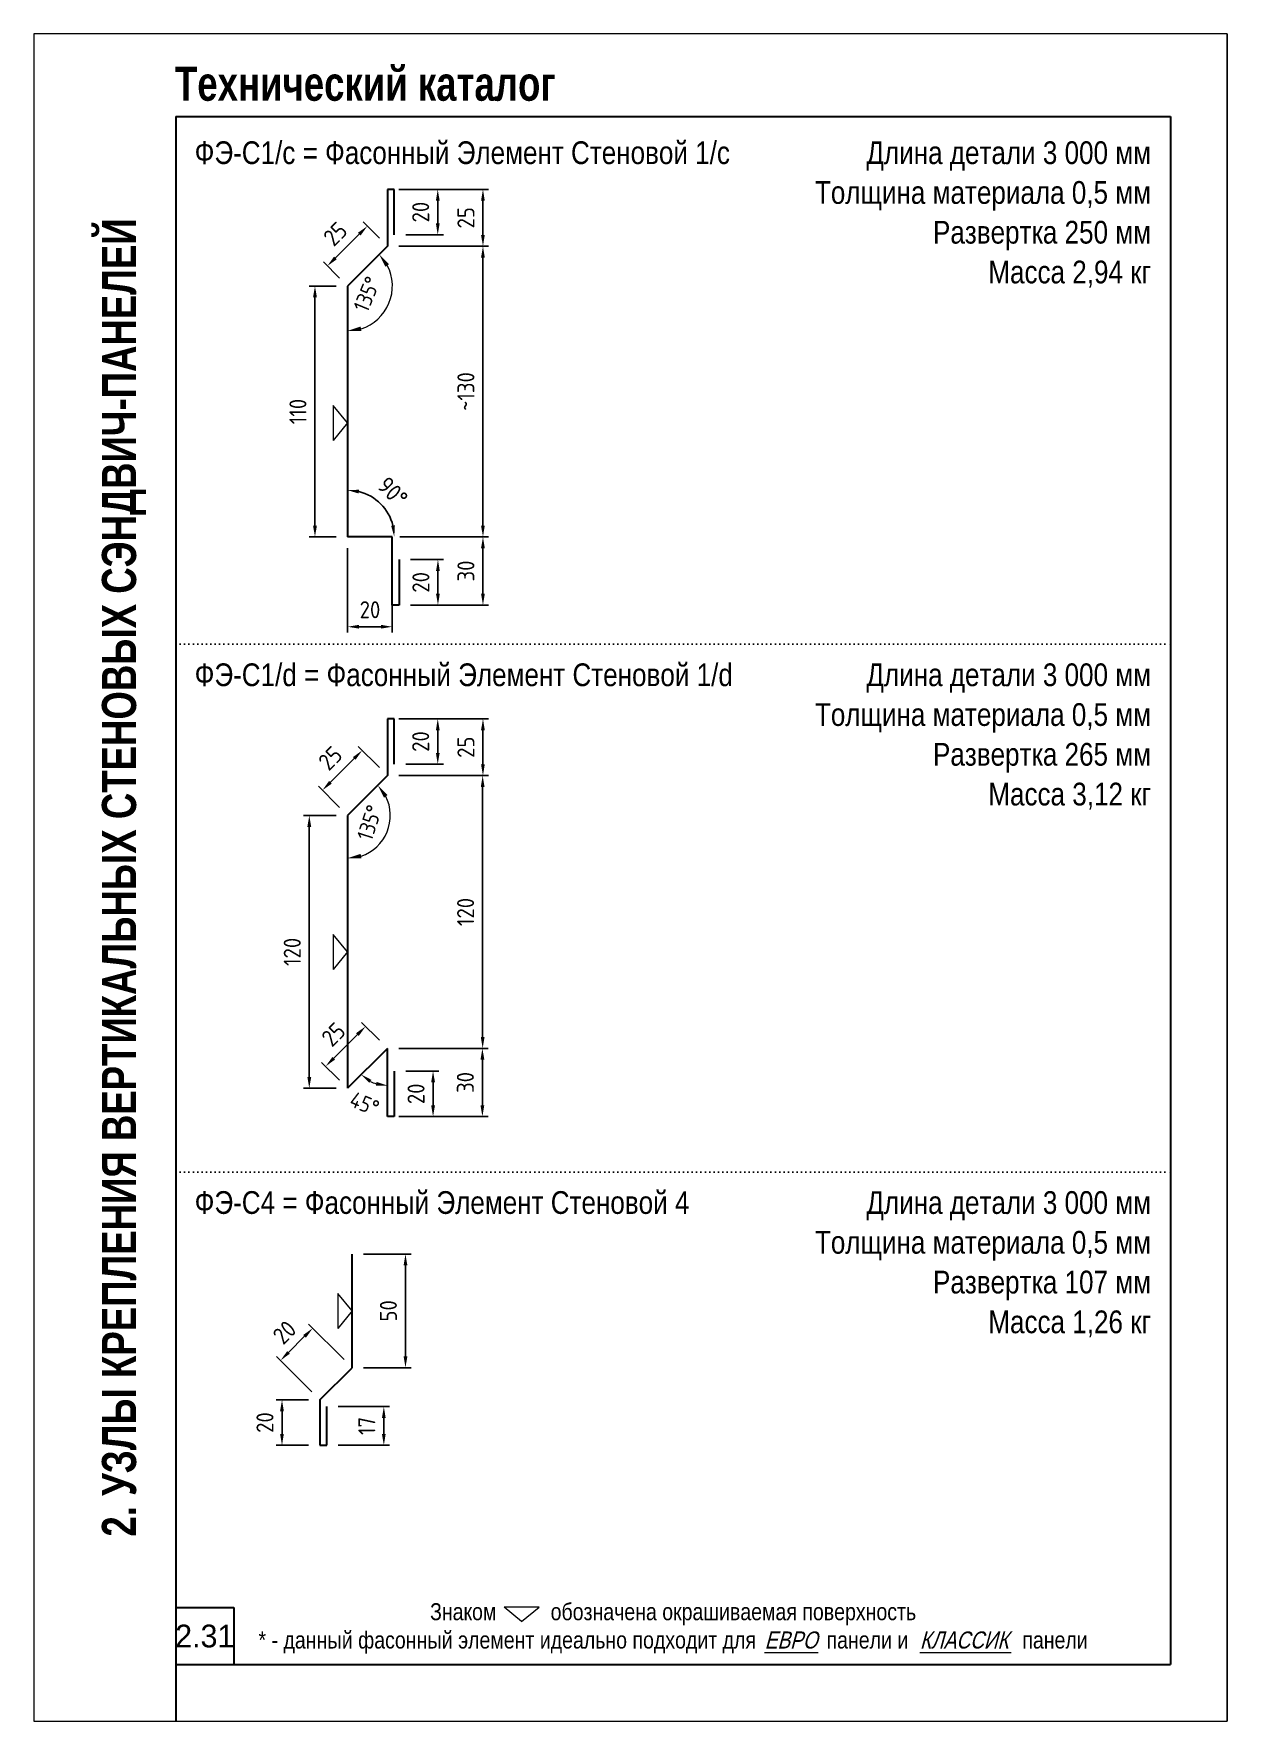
# Model space of a CAD drawing. Extents: x 5821 to 16321, y -13531 to 5774.
# Drawn here: x 5821 to 6871, y -2394 to -909 of the extents above; entities that cross this region are included whole.
import ezdxf
from ezdxf.enums import TextEntityAlignment as Align

# ---------------------------------------------------------------- set-up
doc = ezdxf.new("R2010")
doc.units = 0
doc.header["$LTSCALE"] = 3
doc.linetypes.add('DOT2', pattern=[0.125, 0, -0.125])
doc.layers.get('0').update_dxf_attribs({"linetype": 'CONTINUOUS', "lineweight": 30})
doc.layers.get('DEFPOINTS').update_dxf_attribs({"linetype": 'CONTINUOUS'})
for name, color, linetype, lineweight in [('Logo', 1, 'CONTINUOUS', 9), ('new_fill', 8, 'CONTINUOUS', 13), ('RAZMER', 7, 'CONTINUOUS', 9), ('Нащельники', 1, 'CONTINUOUS', 30)]:
    doc.layers.add(name, color=color, linetype=linetype, lineweight=lineweight)
doc.layers.add('Punktir', color=7, linetype='CONTINUOUS')
doc.styles.add('LOGO', font='HATTEN.TTF')
doc.styles.add('ROMANS', font='romans.shx', dxfattribs={"width": 0.85})
doc.styles.add('style1', font='ARIALN.TTF')
doc.styles.add('style2', font='impact.TTF')
doc.styles.add('курсив', font='ARIAL.TTF', dxfattribs={"width": 0.8, "oblique": 15})
doc.dimstyles.new('2.5', dxfattribs={"dimscale": 5, "dimtxt": 3, "dimasz": 2, "dimexe": 1, "dimexo": 2, "dimgap": 0, "dimtad": 0, "dimdec": 0, "dimlfac": 0.5, "dimzin": 9, "dimdsep": 46, "dimtxsty": 'ROMANS', "dimcen": -3, "dimdle": 1, "dimclrd": 256, "dimclre": 256, "dimclrt": 256, "dimadec": 0, "dimazin": 0, "dimtfac": 1, "dimtdec": 0, "dimtofl": 0, "dimtmove": 2, "dimatfit": 3, "dimfxl": 0, "dimtvp": 1, "dimtolj": 1, "dimtzin": 9, "dimarcsym": 0})
doc.dimstyles.get("Standard").update_dxf_attribs({"dimscale": 0, "dimtxt": 3, "dimasz": 3, "dimexe": 2.5, "dimexo": 2.5, "dimgap": 1.5, "dimtad": 0, "dimdec": 0, "dimzin": 9, "dimdsep": 46, "dimtxsty": 'ROMANS', "dimcen": -3, "dimdle": 1.25, "dimadec": 0, "dimazin": 0, "dimtfac": 0.75, "dimtdec": 0, "dimtofl": 0, "dimtmove": 2, "dimatfit": 3, "dimfxl": 0, "dimtvp": 1.5, "dimtolj": 1, "dimtzin": 0, "dimarcsym": 0})

# ---------------------------------------------------------------- blocks, each defined once
blk = doc.blocks.new('*D900')
at = {"layer": 'DEFPOINTS', "color": 0, "transparency": 16777216}
for p in [(6068.5, -1130.8), (6097.2, -1130.8), (6097.2, -1351.5)]:
    blk.add_point(p, dxfattribs=at)
at = {"layer": 'RAZMER', "lineweight": -2, "transparency": 16777216}
for p, q in [((6087.2, -1130.8), (6063.5, -1130.8)), ((6068.5, -1341.5), (6068.5, -1140.8)), ((6087.2, -1351.5), (6063.5, -1351.5))]:
    blk.add_line(p, q, dxfattribs=at)
at = {"layer": 'RAZMER', "transparency": 16777216}
for points in [[(6066.8, -1140.8), (6070.2, -1140.8), (6068.5, -1130.8)], [(6066.8, -1341.5), (6070.2, -1341.5), (6068.5, -1351.5)]]:
    blk.add_solid(points, dxfattribs=at)
at = {"layer": 'RAZMER', "transparency": 16777216, "insert": (6053.5, -1241.2), "char_height": 15, "attachment_point": 5, "rotation": 90, "style": 'ROMANS'}
blk.add_mtext('\\A1;110', dxfattribs=at)
blk = doc.blocks.new('*D901')
at = {"layer": 'DEFPOINTS', "color": 0, "transparency": 16777216}
for p in [(6114.6, -1078), (6132.3, -1095.7), (6097.2, -1130.8)]:
    blk.add_point(p, dxfattribs=at)
at = {"layer": 'RAZMER', "lineweight": -2, "transparency": 16777216}
for p, q in [((6125.2, -1088.7), (6111, -1074.4)), ((6086.5, -1106), (6107.5, -1085.1)), ((6090.1, -1123.8), (6075.9, -1109.6))]:
    blk.add_line(p, q, dxfattribs=at)
at = {"layer": 'RAZMER', "transparency": 16777216}
for points in [[(6106.3, -1083.9), (6108.7, -1086.2), (6114.6, -1078)], [(6085.3, -1104.8), (6087.7, -1107.2), (6079.4, -1113.1)]]:
    blk.add_solid(points, dxfattribs=at)
at = {"layer": 'RAZMER', "transparency": 16777216, "insert": (6086.4, -1084.9), "char_height": 15, "attachment_point": 5, "rotation": 45, "style": 'ROMANS'}
blk.add_mtext('\\A1;25', dxfattribs=at)
blk = doc.blocks.new('*D902')
at = {"layer": 'DEFPOINTS', "color": 0, "transparency": 16777216}
for p in [(6138.3, -1045.7), (6176.5, -1045.7), (6138.3, -1085.7)]:
    blk.add_point(p, dxfattribs=at)
at = {"layer": 'RAZMER', "lineweight": -2, "transparency": 16777216}
for p, q in [((6148.3, -1045.7), (6181.5, -1045.7)), ((6176.5, -1075.7), (6176.5, -1055.7)), ((6148.3, -1085.7), (6181.5, -1085.7))]:
    blk.add_line(p, q, dxfattribs=at)
at = {"layer": 'RAZMER', "transparency": 16777216}
for points in [[(6174.9, -1055.7), (6178.2, -1055.7), (6176.5, -1045.7)], [(6174.9, -1075.7), (6178.2, -1075.7), (6176.5, -1085.7)]]:
    blk.add_solid(points, dxfattribs=at)
at = {"layer": 'RAZMER', "transparency": 16777216, "insert": (6161.5, -1065.7), "char_height": 15, "attachment_point": 5, "rotation": 90, "style": 'ROMANS'}
blk.add_mtext('\\A1;20', dxfattribs=at)
blk = doc.blocks.new('*D903')
at = {"layer": 'DEFPOINTS', "color": 0, "transparency": 16777216}
for p in [(6142.5, -1371.5), (6176.7, -1371.5), (6142.5, -1411.5)]:
    blk.add_point(p, dxfattribs=at)
at = {"layer": 'RAZMER', "lineweight": -2, "transparency": 16777216}
for p, q in [((6152.5, -1371.5), (6181.7, -1371.5)), ((6176.7, -1401.5), (6176.7, -1381.5)), ((6152.5, -1411.5), (6181.7, -1411.5))]:
    blk.add_line(p, q, dxfattribs=at)
at = {"layer": 'RAZMER', "transparency": 16777216}
for points in [[(6175, -1381.5), (6178.3, -1381.5), (6176.7, -1371.5)], [(6175, -1401.5), (6178.3, -1401.5), (6176.7, -1411.5)]]:
    blk.add_solid(points, dxfattribs=at)
at = {"layer": 'RAZMER', "transparency": 16777216, "insert": (6161.7, -1391.5), "char_height": 15, "attachment_point": 5, "rotation": 90, "style": 'ROMANS'}
blk.add_mtext('\\A1;20', dxfattribs=at)
blk = doc.blocks.new('*D904')
at = {"layer": 'DEFPOINTS', "color": 0, "transparency": 16777216}
for p in [(6097.2, -1351.5), (6136.5, -1391.5), (6136.5, -1430.6)]:
    blk.add_point(p, dxfattribs=at)
at = {"layer": 'RAZMER', "lineweight": -2, "transparency": 16777216}
for p, q in [((6097.2, -1361.5), (6097.2, -1435.6)), ((6136.5, -1401.5), (6136.5, -1435.6)), ((6107.2, -1430.6), (6126.5, -1430.6))]:
    blk.add_line(p, q, dxfattribs=at)
at = {"layer": 'RAZMER', "transparency": 16777216}
for points in [[(6107.2, -1428.9), (6107.2, -1432.2), (6097.2, -1430.6)], [(6126.5, -1428.9), (6126.5, -1432.2), (6136.5, -1430.6)]]:
    blk.add_solid(points, dxfattribs=at)
at = {"layer": 'RAZMER', "transparency": 16777216, "insert": (6116.9, -1415.6), "char_height": 15, "attachment_point": 5, "style": 'ROMANS'}
blk.add_mtext('\\A1;20', dxfattribs=at)
blk = doc.blocks.new('*D905')
at = {"layer": 'DEFPOINTS', "color": 0, "transparency": 16777216}
for p in [(6132.3, -1095.7), (6101.2, -1126.8), (6097.2, -1130.8), (6125, -1158.7), (6097.2, -1287.5)]:
    blk.add_point(p, dxfattribs=at)
at = {"layer": 'RAZMER', "color": 0, "lineweight": 0, "transparency": 16777216}
blk.add_arc((6097.2, -1130.8), 39.4, 287.5208, 27.4792, dxfattribs=at)
at = {"layer": 'RAZMER', "color": 0, "transparency": 16777216}
for points in [[(6130.5, -1113.8), (6133.7, -1111.5), (6125, -1103)], [(6109.3, -1170.4), (6108.7, -1166.4), (6097.2, -1170.2)]]:
    blk.add_solid(points, dxfattribs=at)
at = {"layer": 'RAZMER', "color": 0, "transparency": 16777216, "insert": (6114.2, -1137.9), "char_height": 14, "attachment_point": 5, "rotation": 67.5, "style": 'ROMANS'}
blk.add_mtext('\\A1;135°', dxfattribs=at)
blk = doc.blocks.new('*D906')
at = {"layer": 'DEFPOINTS', "color": 0, "transparency": 16777216}
for p in [(6132.3, -1095.7), (6136.5, -1351.5), (6216.3, -1351.5)]:
    blk.add_point(p, dxfattribs=at)
at = {"layer": 'RAZMER', "lineweight": -2, "transparency": 16777216}
for p, q in [((6142.3, -1095.7), (6221.3, -1095.7)), ((6216.3, -1105.7), (6216.3, -1341.5)), ((6146.5, -1351.5), (6221.3, -1351.5))]:
    blk.add_line(p, q, dxfattribs=at)
at = {"layer": 'RAZMER', "transparency": 16777216}
for points in [[(6214.6, -1105.7), (6217.9, -1105.7), (6216.3, -1095.7)], [(6214.6, -1341.5), (6217.9, -1341.5), (6216.3, -1351.5)]]:
    blk.add_solid(points, dxfattribs=at)
at = {"layer": 'RAZMER', "transparency": 16777216, "insert": (6201.3, -1223.6), "char_height": 15, "attachment_point": 5, "rotation": 90, "style": 'ROMANS'}
blk.add_mtext('\\A1;~130', dxfattribs=at)
blk = doc.blocks.new('*D907')
at = {"layer": 'DEFPOINTS', "color": 0, "transparency": 16777216}
for p in [(6097.2, -1150.8), (6132.8, -1331), (6097.2, -1351.5), (6097.2, -1351.5), (6136.5, -1351.5)]:
    blk.add_point(p, dxfattribs=at)
at = {"layer": 'RAZMER', "lineweight": -2, "transparency": 16777216}
blk.add_line((6146.5, -1351.5), (6143.3, -1351.5), dxfattribs=at)
blk.add_arc((6097.2, -1351.5), 41.1, 13.9602, 76.0398, dxfattribs=at)
at = {"layer": 'RAZMER', "transparency": 16777216}
for points in [[(6106.9, -1313.3), (6107.3, -1310), (6097.2, -1310.4)], [(6138.8, -1341.4), (6135.5, -1341.8), (6138.3, -1351.5)]]:
    blk.add_solid(points, dxfattribs=at)
at = {"layer": 'RAZMER', "transparency": 16777216, "insert": (6136.9, -1311.8), "char_height": 15, "attachment_point": 5, "rotation": 315, "style": 'ROMANS'}
blk.add_mtext('\\A1;90°', dxfattribs=at)
blk = doc.blocks.new('*D908')
at = {"layer": 'DEFPOINTS', "color": 0, "transparency": 16777216}
for p in [(6063.5, -1596.7), (6097.2, -1596.7), (6097.2, -1836.7)]:
    blk.add_point(p, dxfattribs=at)
at = {"layer": 'RAZMER', "lineweight": -2, "transparency": 16777216}
for p, q in [((6087.2, -1596.7), (6058.5, -1596.7)), ((6063.5, -1826.7), (6063.5, -1606.7)), ((6087.2, -1836.7), (6058.5, -1836.7))]:
    blk.add_line(p, q, dxfattribs=at)
at = {"layer": 'RAZMER', "transparency": 16777216}
for points in [[(6061.8, -1606.7), (6065.2, -1606.7), (6063.5, -1596.7)], [(6061.8, -1826.7), (6065.2, -1826.7), (6063.5, -1836.7)]]:
    blk.add_solid(points, dxfattribs=at)
at = {"layer": 'RAZMER', "transparency": 16777216, "insert": (6048.5, -1716.7), "char_height": 15, "attachment_point": 5, "rotation": 90, "style": 'ROMANS'}
blk.add_mtext('\\A1;120', dxfattribs=at)
blk = doc.blocks.new('*D909')
at = {"layer": 'DEFPOINTS', "color": 0, "transparency": 16777216}
for p in [(6138.3, -1821.6), (6172.4, -1821.6), (6138.3, -1861.6)]:
    blk.add_point(p, dxfattribs=at)
at = {"layer": 'RAZMER', "lineweight": -2, "transparency": 16777216}
for p, q in [((6148.3, -1821.6), (6177.4, -1821.6)), ((6172.4, -1851.6), (6172.4, -1831.6)), ((6148.3, -1861.6), (6177.4, -1861.6))]:
    blk.add_line(p, q, dxfattribs=at)
at = {"layer": 'RAZMER', "transparency": 16777216}
for points in [[(6170.7, -1831.6), (6174.1, -1831.6), (6172.4, -1821.6)], [(6170.7, -1851.6), (6174.1, -1851.6), (6172.4, -1861.6)]]:
    blk.add_solid(points, dxfattribs=at)
at = {"layer": 'RAZMER', "transparency": 16777216, "insert": (6157.4, -1841.6), "char_height": 15, "attachment_point": 5, "rotation": 90, "style": 'ROMANS'}
blk.add_mtext('\\A1;20', dxfattribs=at)
blk = doc.blocks.new('*D910')
at = {"layer": 'DEFPOINTS', "color": 0, "transparency": 16777216}
for p in [(6132.3, -1801.6), (6132.3, -1801.6), (6097.2, -1836.7), (6116, -1829.9), (6132.3, -1861.6)]:
    blk.add_point(p, dxfattribs=at)
at = {"layer": 'RAZMER', "color": 0, "lineweight": 0, "transparency": 16777216}
blk.add_arc((6132.3, -1801.6), 32.7, 242.5989, 252.4011, dxfattribs=at)
at = {"layer": 'RAZMER', "color": 0, "transparency": 16777216}
for points in [[(6116.3, -1832), (6118.2, -1829.3), (6109.2, -1824.7)], [(6122.7, -1831.1), (6122.2, -1834.4), (6132.3, -1834.3)]]:
    blk.add_solid(points, dxfattribs=at)
at = {"layer": 'RAZMER', "color": 0, "transparency": 16777216, "insert": (6112.1, -1850.3), "char_height": 14, "attachment_point": 5, "rotation": 337.5, "style": 'ROMANS'}
blk.add_mtext('\\A1;45°', dxfattribs=at)
blk = doc.blocks.new('*D911')
at = {"layer": 'DEFPOINTS', "color": 0, "transparency": 16777216}
for p in [(6110.1, -1539.4), (6132.3, -1561.6), (6097.2, -1596.7)]:
    blk.add_point(p, dxfattribs=at)
at = {"layer": 'RAZMER', "lineweight": -2, "transparency": 16777216}
for p, q in [((6125.2, -1554.5), (6106.6, -1535.9)), ((6082.1, -1567.4), (6103.1, -1546.5)), ((6090.1, -1589.6), (6071.5, -1571))]:
    blk.add_line(p, q, dxfattribs=at)
at = {"layer": 'RAZMER', "transparency": 16777216}
for points in [[(6101.9, -1545.3), (6104.2, -1547.6), (6110.1, -1539.4)], [(6080.9, -1566.3), (6083.3, -1568.6), (6075, -1574.5)]]:
    blk.add_solid(points, dxfattribs=at)
at = {"layer": 'RAZMER', "transparency": 16777216, "insert": (6082, -1546.3), "char_height": 15, "attachment_point": 5, "rotation": 45, "style": 'ROMANS'}
blk.add_mtext('\\A1;25', dxfattribs=at)
blk = doc.blocks.new('*D912')
at = {"layer": 'DEFPOINTS', "color": 0, "transparency": 16777216}
for p in [(6132.3, -1561.6), (6097.2, -1596.7), (6097.2, -1596.7), (6123.8, -1623.3), (6097.2, -1696.5)]:
    blk.add_point(p, dxfattribs=at)
at = {"layer": 'RAZMER', "color": 0, "lineweight": 0, "transparency": 16777216}
blk.add_arc((6097.2, -1596.7), 37.6, 288.3667, 26.6333, dxfattribs=at)
at = {"layer": 'RAZMER', "color": 0, "transparency": 16777216}
for points in [[(6129.2, -1581), (6132.4, -1578.6), (6123.8, -1570.1)], [(6109.3, -1634.3), (6108.7, -1630.4), (6097.2, -1634.3)]]:
    blk.add_solid(points, dxfattribs=at)
at = {"layer": 'RAZMER', "color": 0, "transparency": 16777216, "insert": (6116.5, -1603), "char_height": 14, "attachment_point": 5, "rotation": 71.8308, "style": 'ROMANS'}
blk.add_mtext('\\A1;135°', dxfattribs=at)
blk = doc.blocks.new('*D913')
at = {"layer": 'DEFPOINTS', "color": 0, "transparency": 16777216}
for p in [(6132.3, -1561.6), (6216, -1561.6), (6132.3, -1801.6)]:
    blk.add_point(p, dxfattribs=at)
at = {"layer": 'RAZMER', "lineweight": -2, "transparency": 16777216}
for p, q in [((6142.3, -1561.6), (6221, -1561.6)), ((6216, -1791.6), (6216, -1571.6)), ((6142.3, -1801.6), (6221, -1801.6))]:
    blk.add_line(p, q, dxfattribs=at)
at = {"layer": 'RAZMER', "transparency": 16777216}
for points in [[(6214.4, -1571.6), (6217.7, -1571.6), (6216, -1561.6)], [(6214.4, -1791.6), (6217.7, -1791.6), (6216, -1801.6)]]:
    blk.add_solid(points, dxfattribs=at)
at = {"layer": 'RAZMER', "transparency": 16777216, "insert": (6201, -1681.6), "char_height": 15, "attachment_point": 5, "rotation": 90, "style": 'ROMANS'}
blk.add_mtext('\\A1;120', dxfattribs=at)
blk = doc.blocks.new('*D914')
at = {"layer": 'DEFPOINTS', "color": 0, "transparency": 16777216}
for p in [(6113, -1782.3), (6132.3, -1801.6), (6097.2, -1836.7)]:
    blk.add_point(p, dxfattribs=at)
at = {"layer": 'RAZMER', "lineweight": -2, "transparency": 16777216}
for p, q in [((6125.2, -1794.5), (6109.5, -1778.8)), ((6084.9, -1810.4), (6105.9, -1789.4)), ((6090.1, -1829.7), (6074.3, -1813.9))]:
    blk.add_line(p, q, dxfattribs=at)
at = {"layer": 'RAZMER', "transparency": 16777216}
for points in [[(6104.7, -1788.2), (6107.1, -1790.6), (6113, -1782.3)], [(6083.8, -1809.2), (6086.1, -1811.5), (6077.9, -1817.4)]]:
    blk.add_solid(points, dxfattribs=at)
at = {"layer": 'RAZMER', "transparency": 16777216, "insert": (6084.8, -1789.3), "char_height": 15, "attachment_point": 5, "rotation": 45, "style": 'ROMANS'}
blk.add_mtext('\\A1;25', dxfattribs=at)
blk = doc.blocks.new('*D915')
at = {"layer": 'DEFPOINTS', "color": 0, "transparency": 16777216}
for p in [(6101.1, -1982.6), (6101.1, -2082.6), (6148.1, -2082.6)]:
    blk.add_point(p, dxfattribs=at)
at = {"layer": 'RAZMER', "lineweight": -2, "transparency": 16777216}
for p, q in [((6111.1, -1982.6), (6153.1, -1982.6)), ((6148.1, -1992.6), (6148.1, -2072.6)), ((6111.1, -2082.6), (6153.1, -2082.6))]:
    blk.add_line(p, q, dxfattribs=at)
at = {"layer": 'RAZMER', "transparency": 16777216}
for points in [[(6146.5, -1992.6), (6149.8, -1992.6), (6148.1, -1982.6)], [(6146.5, -2072.6), (6149.8, -2072.6), (6148.1, -2082.6)]]:
    blk.add_solid(points, dxfattribs=at)
at = {"layer": 'RAZMER', "transparency": 16777216, "insert": (6133.1, -2032.6), "char_height": 15, "attachment_point": 5, "rotation": 90, "style": 'ROMANS'}
blk.add_mtext('\\A1;50', dxfattribs=at)
blk = doc.blocks.new('*D916')
at = {"layer": 'DEFPOINTS', "color": 0, "transparency": 16777216}
for p in [(6038.2, -2076.2), (6101.1, -2082.6), (6072.9, -2110.9)]:
    blk.add_point(p, dxfattribs=at)
at = {"layer": 'RAZMER', "lineweight": -2, "transparency": 16777216}
for p, q in [((6094.1, -2075.5), (6062.9, -2044.4)), ((6059.4, -2055), (6045.2, -2069.1)), ((6065.8, -2103.8), (6034.6, -2072.7))]:
    blk.add_line(p, q, dxfattribs=at)
at = {"layer": 'RAZMER', "transparency": 16777216}
for points in [[(6058.2, -2053.8), (6060.6, -2056.2), (6066.5, -2047.9)], [(6044.1, -2068), (6046.4, -2070.3), (6038.2, -2076.2)]]:
    blk.add_solid(points, dxfattribs=at)
at = {"layer": 'RAZMER', "transparency": 16777216, "insert": (6041.7, -2051.5), "char_height": 15, "attachment_point": 5, "rotation": 45, "style": 'ROMANS'}
blk.add_mtext('\\A1;20', dxfattribs=at)
blk = doc.blocks.new('*D917')
at = {"layer": 'DEFPOINTS', "color": 0, "transparency": 16777216}
for p in [(6072.9, -2110.9), (6039.5, -2150.9), (6072.9, -2150.9)]:
    blk.add_point(p, dxfattribs=at)
at = {"layer": 'RAZMER', "lineweight": -2, "transparency": 16777216}
for p, q in [((6062.9, -2110.9), (6034.5, -2110.9)), ((6039.5, -2120.9), (6039.5, -2140.9)), ((6062.9, -2150.9), (6034.5, -2150.9))]:
    blk.add_line(p, q, dxfattribs=at)
at = {"layer": 'RAZMER', "transparency": 16777216}
for points in [[(6037.8, -2120.9), (6041.1, -2120.9), (6039.5, -2110.9)], [(6037.8, -2140.9), (6041.1, -2140.9), (6039.5, -2150.9)]]:
    blk.add_solid(points, dxfattribs=at)
at = {"layer": 'RAZMER', "transparency": 16777216, "insert": (6024.5, -2130.9), "char_height": 15, "attachment_point": 5, "rotation": 90, "style": 'ROMANS'}
blk.add_mtext('\\A1;20', dxfattribs=at)
blk = doc.blocks.new('*D918')
at = {"layer": 'DEFPOINTS', "color": 0, "transparency": 16777216}
for p in [(6078.9, -2116.9), (6078.9, -2150.9), (6129.1, -2150.9)]:
    blk.add_point(p, dxfattribs=at)
at = {"layer": 'RAZMER', "lineweight": -2, "transparency": 16777216}
for p, q in [((6088.9, -2116.9), (6134.1, -2116.9)), ((6129.1, -2126.9), (6129.1, -2140.9)), ((6088.9, -2150.9), (6134.1, -2150.9))]:
    blk.add_line(p, q, dxfattribs=at)
at = {"layer": 'RAZMER', "transparency": 16777216}
for points in [[(6127.4, -2126.9), (6130.7, -2126.9), (6129.1, -2116.9)], [(6127.4, -2140.9), (6130.7, -2140.9), (6129.1, -2150.9)]]:
    blk.add_solid(points, dxfattribs=at)
at = {"layer": 'RAZMER', "transparency": 16777216, "insert": (6114.1, -2133.9), "char_height": 15, "attachment_point": 5, "rotation": 90, "style": 'ROMANS'}
blk.add_mtext('\\A1;17', dxfattribs=at)
blk = doc.blocks.new('*D919')
at = {"layer": 'DEFPOINTS', "color": 0, "transparency": 16777216}
for p in [(6136.5, -1351.5), (6142.5, -1411.5), (6216.3, -1411.5)]:
    blk.add_point(p, dxfattribs=at)
at = {"layer": 'RAZMER', "lineweight": -2, "transparency": 16777216}
for p, q in [((6146.5, -1351.5), (6221.3, -1351.5)), ((6216.3, -1361.5), (6216.3, -1401.5)), ((6152.5, -1411.5), (6221.3, -1411.5))]:
    blk.add_line(p, q, dxfattribs=at)
at = {"layer": 'RAZMER', "transparency": 16777216}
for points in [[(6214.6, -1361.5), (6217.9, -1361.5), (6216.3, -1351.5)], [(6214.6, -1401.5), (6217.9, -1401.5), (6216.3, -1411.5)]]:
    blk.add_solid(points, dxfattribs=at)
at = {"layer": 'RAZMER', "transparency": 16777216, "insert": (6201.3, -1381.5), "char_height": 15, "attachment_point": 5, "rotation": 90, "style": 'ROMANS'}
blk.add_mtext('\\A1;30', dxfattribs=at)
blk = doc.blocks.new('*D920')
at = {"layer": 'DEFPOINTS', "color": 0, "transparency": 16777216}
for p in [(6132.3, -1045.7), (6132.3, -1095.7), (6216.3, -1095.7)]:
    blk.add_point(p, dxfattribs=at)
at = {"layer": 'RAZMER', "lineweight": -2, "transparency": 16777216}
for p, q in [((6142.3, -1045.7), (6221.3, -1045.7)), ((6216.3, -1055.7), (6216.3, -1085.7)), ((6142.3, -1095.7), (6221.3, -1095.7))]:
    blk.add_line(p, q, dxfattribs=at)
at = {"layer": 'RAZMER', "transparency": 16777216}
for points in [[(6214.6, -1055.7), (6217.9, -1055.7), (6216.3, -1045.7)], [(6214.6, -1085.7), (6217.9, -1085.7), (6216.3, -1095.7)]]:
    blk.add_solid(points, dxfattribs=at)
at = {"layer": 'RAZMER', "transparency": 16777216, "insert": (6201.3, -1070.7), "char_height": 15, "attachment_point": 5, "rotation": 90, "style": 'ROMANS'}
blk.add_mtext('\\A1;25', dxfattribs=at)
blk = doc.blocks.new('*D921')
at = {"layer": 'DEFPOINTS', "color": 0, "transparency": 16777216}
for p in [(6132.3, -1801.6), (6132.3, -1861.6), (6215.8, -1861.6)]:
    blk.add_point(p, dxfattribs=at)
at = {"layer": 'RAZMER', "lineweight": -2, "transparency": 16777216}
for p, q in [((6142.3, -1801.6), (6220.8, -1801.6)), ((6215.8, -1811.6), (6215.8, -1851.6)), ((6142.3, -1861.6), (6220.8, -1861.6))]:
    blk.add_line(p, q, dxfattribs=at)
at = {"layer": 'RAZMER', "transparency": 16777216}
for points in [[(6214.1, -1811.6), (6217.5, -1811.6), (6215.8, -1801.6)], [(6214.1, -1851.6), (6217.5, -1851.6), (6215.8, -1861.6)]]:
    blk.add_solid(points, dxfattribs=at)
at = {"layer": 'RAZMER', "transparency": 16777216, "insert": (6200.8, -1831.6), "char_height": 15, "attachment_point": 5, "rotation": 90, "style": 'ROMANS'}
blk.add_mtext('\\A1;30', dxfattribs=at)
blk = doc.blocks.new('*D922')
at = {"layer": 'DEFPOINTS', "color": 0, "transparency": 16777216}
for p in [(6138.3, -1511.6), (6176.5, -1511.6), (6138.3, -1551.6)]:
    blk.add_point(p, dxfattribs=at)
at = {"layer": 'RAZMER', "lineweight": -2, "transparency": 16777216}
for p, q in [((6148.3, -1511.6), (6181.5, -1511.6)), ((6176.5, -1541.6), (6176.5, -1521.6)), ((6148.3, -1551.6), (6181.5, -1551.6))]:
    blk.add_line(p, q, dxfattribs=at)
at = {"layer": 'RAZMER', "transparency": 16777216}
for points in [[(6174.9, -1521.6), (6178.2, -1521.6), (6176.5, -1511.6)], [(6174.9, -1541.6), (6178.2, -1541.6), (6176.5, -1551.6)]]:
    blk.add_solid(points, dxfattribs=at)
at = {"layer": 'RAZMER', "transparency": 16777216, "insert": (6161.5, -1531.6), "char_height": 15, "attachment_point": 5, "rotation": 90, "style": 'ROMANS'}
blk.add_mtext('\\A1;20', dxfattribs=at)
blk = doc.blocks.new('*D923')
at = {"layer": 'DEFPOINTS', "color": 0, "transparency": 16777216}
for p in [(6132.3, -1511.6), (6132.3, -1561.6), (6216.3, -1561.6)]:
    blk.add_point(p, dxfattribs=at)
at = {"layer": 'RAZMER', "lineweight": -2, "transparency": 16777216}
for p, q in [((6142.3, -1511.6), (6221.3, -1511.6)), ((6216.3, -1521.6), (6216.3, -1551.6)), ((6142.3, -1561.6), (6221.3, -1561.6))]:
    blk.add_line(p, q, dxfattribs=at)
at = {"layer": 'RAZMER', "transparency": 16777216}
for points in [[(6214.6, -1521.6), (6217.9, -1521.6), (6216.3, -1511.6)], [(6214.6, -1551.6), (6217.9, -1551.6), (6216.3, -1561.6)]]:
    blk.add_solid(points, dxfattribs=at)
at = {"layer": 'RAZMER', "transparency": 16777216, "insert": (6201.3, -1536.6), "char_height": 15, "attachment_point": 5, "rotation": 90, "style": 'ROMANS'}
blk.add_mtext('\\A1;25', dxfattribs=at)

msp = doc.modelspace()

# ---------------------------------------------------------------- linework, layer by layer
at = {"color": 1}
for p, q in [((5946.09, -981.59), (5946.09, -2393.74)), ((5946.09, -981.59), (6821.09, -981.59)), ((6821.09, -981.59), (6821.09, -2343.74)), ((5946.09, -2293.74), (5997.01, -2293.74)), ((5997.01, -2293.74), (5997.01, -2343.74)), ((5946.09, -2343.74), (6821.09, -2343.74))]:
    msp.add_line(p, q, dxfattribs=at)
at = {"layer": 'Logo'}
for p, q in [((6464.07, -2333.31), (6511.31, -2333.31)), ((6600.69, -2333.31), (6681.14, -2333.31))]:
    msp.add_line(p, q, dxfattribs=at)
at = {"layer": 'Punktir', "linetype": 'DOT2', "ltscale": 10}
for p, q in [((5946.09, -1446.02), (6821.09, -1446.02)), ((5946.09, -1910.46), (6821.09, -1910.46))]:
    msp.add_line(p, q, dxfattribs=at)
at = {"layer": 'RAZMER'}
for p, q in [((6871.09, -908.74), (6871.09, -2393.74)), ((6871.09, -908.74), (6871.09, -2393.74)), ((6871.09, -908.74), (6871.09, -2393.74)), ((6871.09, -908.74), (6871.09, -2393.74)), ((6871.09, -908.74), (6871.09, -2393.74)), ((6871.09, -908.74), (6871.09, -2393.74)), ((6871.09, -908.74), (6871.09, -2393.74)), ((6871.09, -908.74), (6871.09, -2393.74)), ((6871.09, -908.74), (6871.09, -2393.74)), ((6871.09, -908.74), (6871.09, -2393.74)), ((6871.09, -908.74), (6871.09, -2393.74)), ((6871.09, -908.74), (6871.09, -2393.74)), ((6871.09, -908.74), (6871.09, -2393.74)), ((6871.09, -908.74), (6871.09, -2393.74)), ((6871.09, -908.74), (6871.09, -2393.74)), ((6871.09, -908.74), (6871.09, -2393.74)), ((6871.09, -908.74), (6871.09, -2393.74)), ((6871.09, -908.74), (6871.09, -2393.74)), ((6871.09, -908.74), (6871.09, -2393.74)), ((6871.09, -908.74), (6871.09, -2393.74)), ((6871.09, -908.74), (6871.09, -2393.74)), ((6871.09, -908.74), (6871.09, -2393.74)), ((6871.09, -908.74), (6871.09, -2393.74)), ((6871.09, -908.74), (6871.09, -2393.74)), ((6871.09, -908.74), (6871.09, -2393.74)), ((6871.09, -908.74), (6871.09, -2393.74)), ((6871.09, -908.74), (6871.09, -2393.74)), ((6871.09, -908.74), (6871.09, -2393.74)), ((6871.09, -908.74), (6871.09, -2393.74)), ((6871.09, -908.74), (6871.09, -2393.74)), ((6871.09, -908.74), (6871.09, -2393.74)), ((6871.09, -908.74), (6871.09, -2393.74)), ((6871.09, -908.74), (6871.09, -2393.74)), ((6871.09, -908.74), (6871.09, -2393.74)), ((6871.09, -908.74), (6871.09, -2393.74)), ((6871.09, -908.74), (6871.09, -2393.74)), ((6871.09, -908.74), (6871.09, -2393.74)), ((6871.09, -908.74), (6871.09, -2393.74)), ((6871.09, -908.74), (6871.09, -2393.74)), ((6871.09, -908.74), (6871.09, -2393.74)), ((6871.09, -908.74), (6871.09, -2393.74)), ((6871.09, -908.74), (6871.09, -2393.74)), ((6871.09, -908.74), (6871.09, -2393.74)), ((6871.09, -908.74), (6871.09, -2393.74)), ((6871.09, -908.74), (6871.09, -2393.74)), ((6871.09, -908.74), (6871.09, -2393.74)), ((6871.09, -908.74), (6871.09, -2393.74)), ((6871.09, -908.74), (6871.09, -2393.74)), ((6871.09, -908.74), (6871.09, -2393.74)), ((6871.09, -908.74), (6871.09, -2393.74)), ((6871.09, -908.74), (6871.09, -2393.74)), ((6871.09, -908.74), (6871.09, -2393.74)), ((6871.09, -908.74), (6871.09, -2393.74)), ((6871.09, -908.74), (6871.09, -2393.74)), ((6871.09, -908.74), (6871.09, -2393.74)), ((6871.09, -908.74), (6871.09, -2393.74)), ((6871.09, -908.74), (6871.09, -2393.74)), ((6871.09, -908.74), (6871.09, -2393.74)), ((6871.09, -908.74), (6871.09, -2393.74)), ((6871.09, -908.74), (6871.09, -2393.74)), ((6871.09, -908.74), (6871.09, -2393.74)), ((6871.09, -908.74), (6871.09, -2393.74)), ((6871.09, -908.74), (6871.09, -2393.74)), ((6871.09, -908.74), (6871.09, -2393.74)), ((6871.09, -908.74), (6871.09, -2393.74)), ((6871.09, -908.74), (6871.09, -2393.74)), ((6871.09, -908.74), (6871.09, -2393.74)), ((6871.09, -908.74), (6871.09, -2393.74)), ((6871.09, -908.74), (6871.09, -2393.74)), ((6871.09, -908.74), (6871.09, -2393.74)), ((6871.09, -908.74), (6871.09, -2393.74)), ((6871.09, -908.74), (6871.09, -2393.74)), ((6871.09, -908.74), (6871.09, -2393.74)), ((6871.09, -908.74), (6871.09, -2393.74)), ((6871.09, -908.74), (6871.09, -2393.74)), ((6871.09, -908.74), (6871.09, -2393.74)), ((6871.09, -908.74), (6871.09, -2393.74)), ((6871.09, -908.74), (6871.09, -2393.74)), ((6871.09, -908.74), (6871.09, -2393.74)), ((6871.09, -908.74), (6871.09, -2393.74)), ((6871.09, -908.74), (6871.09, -2393.74)), ((6871.09, -908.74), (6871.09, -2393.74)), ((6871.09, -908.74), (6871.09, -2393.74)), ((6871.09, -908.74), (6871.09, -2393.74)), ((6871.09, -908.74), (6871.09, -2393.74)), ((6871.09, -908.74), (6871.09, -2393.74)), ((6871.09, -908.74), (6871.09, -2393.74)), ((6871.09, -908.74), (6871.09, -2393.74)), ((6871.09, -908.74), (6871.09, -2393.74)), ((6871.09, -908.74), (6871.09, -2393.74)), ((6097.18, -1251.19), (6084.53, -1235.79)), ((6084.53, -1235.79), (6084.53, -1266.58)), ((6097.18, -1251.19), (6084.53, -1266.58)), ((6097.18, -1716.7), (6084.53, -1701.31)), ((6084.53, -1701.31), (6084.53, -1732.1)), ((6097.18, -1716.7), (6084.53, -1732.1)), ((6101.13, -2032.6), (6088.48, -2017.2)), ((6088.48, -2017.2), (6088.48, -2047.99)), ((6101.13, -2032.6), (6088.48, -2047.99)), ((6250.29, -2306.02), (6234.89, -2293.36)), ((6265.68, -2293.36), (6234.89, -2293.36)), ((6250.29, -2306.02), (6265.68, -2293.36))]:
    msp.add_line(p, q, dxfattribs=at)
msp.add_lwpolyline([(6871.09, -908.74), (5821.09, -908.74), (5821.09, -2393.74), (6871.09, -2393.74)], close=True, dxfattribs=at)
at = {"layer": 'Нащельники'}
for p, q in [((6138.3, -1045.72), (6132.3, -1045.72)), ((6132.3, -1045.72), (6132.3, -1095.72)), ((6138.3, -1085.72), (6138.3, -1045.72)), ((6132.3, -1095.72), (6097.18, -1130.84)), ((6097.18, -1130.84), (6097.18, -1351.54)), ((6136.54, -1351.54), (6097.18, -1351.54)), ((6136.54, -1411.54), (6136.54, -1351.54)), ((6142.54, -1371.54), (6142.54, -1411.54)), ((6142.54, -1411.54), (6136.54, -1411.54)), ((6138.3, -1511.56), (6132.3, -1511.56)), ((6132.3, -1511.56), (6132.3, -1561.56)), ((6138.3, -1551.56), (6138.3, -1511.56)), ((6132.3, -1561.56), (6097.18, -1596.67)), ((6097.18, -1596.67), (6097.18, -1836.73)), ((6132.3, -1801.62), (6097.18, -1836.73)), ((6132.3, -1861.62), (6132.3, -1801.62)), ((6138.3, -1821.62), (6138.3, -1861.62)), ((6138.3, -1861.62), (6132.3, -1861.62)), ((6101.13, -2082.6), (6101.13, -1982.6)), ((6072.85, -2110.88), (6101.13, -2082.6)), ((6072.85, -2110.88), (6072.85, -2150.88)), ((6078.85, -2150.88), (6078.85, -2116.88)), ((6072.85, -2150.88), (6078.85, -2150.88))]:
    msp.add_line(p, q, dxfattribs=at)

# ---------------------------------------------------------------- texts
at = {"style": 'style1'}
for s, p in [('ФЭ-С1/c = Фасонный Элемент Стеновой 1/c', (5962.63, -1023.41)), ('ФЭ-С1/d = Фасонный Элемент Стеновой 1/d', (5962.63, -1482.84)), ('ФЭ-С4 = Фасонный Элемент Стеновой 4', (5962.63, -1947.27))]:
    msp.add_text(s, height=20, dxfattribs=at).set_placement(p)
for s, p in [('Длина детали 3 000 мм', (6804.09, -1023.41)), ('Толщина материала 0,5 мм', (6804.09, -1058.41)), ('Развертка 250 мм', (6804.09, -1093.41)), ('Масса 2,94 кг', (6804.09, -1128.41)), ('Длина детали 3 000 мм', (6804.09, -1482.84)), ('Толщина материала 0,5 мм', (6804.09, -1517.84)), ('Развертка 265 мм', (6804.09, -1552.84)), ('Масса 3,12 кг', (6804.09, -1587.84)), ('Длина детали 3 000 мм', (6804.09, -1947.27)), ('Толщина материала 0,5 мм', (6804.09, -1982.27)), ('Развертка 107 мм', (6804.09, -2017.27)), ('Масса 1,26 кг', (6804.09, -2052.27))]:
    msp.add_text(s, height=20, dxfattribs=at).set_placement(p, align=Align.RIGHT)
for s, p in [('Знаком          обозначена окрашиваемая поверхность', (6383.59, -2304.83)), ('* - данный фасонный элемент идеально подходит для             панели и                     панели', (6383.59, -2329.74))]:
    msp.add_text(s, height=15, dxfattribs=at).set_placement(p, align=Align.CENTER)
at = {"color": 1, "style": 'курсив', "oblique": 15, "width": 0.8}
for s, p in [('ЕВРО', (6487.41, -2329.74)), ('КЛАССИК', (6639.7, -2329.74))]:
    msp.add_text(s, height=15, dxfattribs=at).set_placement(p, align=Align.CENTER)
at = {"layer": 'new_fill', "style": 'style2'}
msp.add_text('Технический каталог', height=30, dxfattribs=at).set_placement((5945.3, -967.69))
msp.add_text('2. УЗЛЫ КРЕПЛЕНИЯ ВЕРТИКАЛЬНЫХ СТЕНОВЫХ СЭНДВИЧ-ПАНЕЛЕЙ', height=30, rotation=90, dxfattribs=at).set_placement((5911.09, -1651.24), align=Align.CENTER)
at = {"layer": 'new_fill', "style": 'LOGO'}
msp.add_text('2.31', height=20, dxfattribs=at).set_placement((5971.55, -2318.74), align=Align.MIDDLE_CENTER)

# ---------------------------------------------------------------- dimensions: what is measured, and where the dimension line sits
at = {"layer": 'RAZMER'}
for base, p1, p2, angle, picture, middle in [((6216.26, -1095.72), (6132.3, -1045.72), (6132.3, -1095.72), 90, '*D920', (6201.26, -1070.72)), ((6176.54, -1045.72), (6138.3, -1085.72), (6138.3, -1045.72), 90, '*D902', (6161.54, -1065.72)), ((6068.5, -1130.84), (6097.18, -1351.54), (6097.18, -1130.84), 90, '*D900', (6053.5, -1241.19)), ((6136.54, -1430.58), (6097.18, -1351.54), (6136.54, -1391.54), 180, '*D904', (6116.86, -1415.58)), ((6216.26, -1411.54), (6136.54, -1351.54), (6142.54, -1411.54), 90, '*D919', (6201.26, -1381.54)), ((6176.65, -1371.54), (6142.54, -1411.54), (6142.54, -1371.54), 90, '*D903', (6161.65, -1391.54)), ((6216.02, -1561.56), (6132.3, -1801.62), (6132.3, -1561.56), 90, '*D913', (6201.02, -1681.59)), ((6063.5, -1596.67), (6097.18, -1836.73), (6097.18, -1596.67), 90, '*D908', (6048.5, -1716.7)), ((6215.78, -1861.62), (6132.3, -1801.62), (6132.3, -1861.62), 90, '*D921', (6200.78, -1831.62)), ((6172.41, -1821.62), (6138.3, -1861.62), (6138.3, -1821.62), 90, '*D909', (6157.41, -1841.62)), ((6148.15, -2082.6), (6101.13, -1982.6), (6101.13, -2082.6), 90, '*D915', (6133.15, -2032.6)), ((6039.46, -2150.88), (6072.85, -2110.88), (6072.85, -2150.88), 90, '*D917', (6024.46, -2130.88)), ((6129.06, -2150.88), (6078.85, -2116.88), (6078.85, -2150.88), 90, '*D918', (6114.06, -2133.88))]:
    dim = msp.add_linear_dim(base=base, p1=p1, p2=p2, angle=angle, dimstyle='2.5', dxfattribs=at)
    dim.commit()
    dim.dimension.update_dxf_attribs({"geometry": picture, "text_midpoint": middle})
for p1, p2, distance, picture, middle in [((6097.18, -1130.84), (6132.3, -1095.72), 25.09, '*D901', (6086.39, -1084.93)), ((6097.18, -1596.67), (6132.3, -1561.56), 31.36, '*D911', (6081.96, -1546.34)), ((6097.18, -1836.73), (6132.3, -1801.62), 27.3, '*D914', (6084.83, -1789.26)), ((6101.13, -2082.6), (6072.85, -2110.88), -49.04, '*D916', (6041.71, -2051.46))]:
    dim = msp.add_aligned_dim(p1=p1, p2=p2, distance=distance, dimstyle='2.5', dxfattribs=at)
    dim.commit()
    dim.dimension.update_dxf_attribs({"geometry": picture, "text_midpoint": middle})
for base, line1, line2, override, picture, middle in [((6125.04, -1158.69), ((6097.18, -1130.84), (6097.18, -1287.54)), ((6132.3, -1095.72), (6101.18, -1126.84)), {"dimscale": 1, "dimtxt": 14, "dimasz": 12, "dimlwd": 0}, '*D905', (6114.18, -1137.87)), ((6115.95, -1829.92), ((6132.3, -1861.62), (6132.3, -1801.62)), ((6132.3, -1801.62), (6097.18, -1836.73)), {"dimscale": 1, "dimtxt": 14, "dimasz": 10, "dimlwd": 0}, '*D910', (6112.13, -1850.29))]:
    dim = msp.add_angular_dim_2l(base=base, line1=line1, line2=line2, dimstyle='Standard', override=override, dxfattribs=at)
    dim.commit()
    dim.dimension.update_dxf_attribs({"geometry": picture, "text_midpoint": middle})
dim = msp.add_linear_dim(base=(6216.26, -1351.54), p1=(6132.3, -1095.72), p2=(6136.54, -1351.54), angle=90, text='~130', dimstyle='2.5', dxfattribs=at)
dim.commit()
dim.dimension.update_dxf_attribs({"geometry": '*D906', "text_midpoint": (6201.26, -1223.63)})
dim = msp.add_angular_dim_2l(base=(6132.81, -1330.97), line1=((6136.54, -1351.54), (6097.18, -1351.54)), line2=((6097.18, -1150.84), (6097.18, -1351.54)), dimstyle='2.5', dxfattribs=at)
dim.commit()
dim.dimension.update_dxf_attribs({"geometry": '*D907', "text_midpoint": (6136.88, -1311.84)})
for base, p1, p2, picture, middle in [((6216.26, -1561.56), (6132.3, -1511.56), (6132.3, -1561.56), '*D923', (6201.26, -1536.56)), ((6176.54, -1511.56), (6138.3, -1551.56), (6138.3, -1511.56), '*D922', (6161.54, -1531.56))]:
    dim = msp.add_linear_dim(base=base, p1=p1, p2=p2, angle=90, dimstyle='2.5', override={"dimlfac": 0.5, "dimtxsty": 'ROMANS', "dimsah": 1, "dimtolj": 1}, dxfattribs=at)
    dim.commit()
    dim.dimension.update_dxf_attribs({"geometry": picture, "text_midpoint": middle})
dim = msp.add_angular_dim_2l(base=(6123.77, -1623.26), line1=((6097.18, -1596.67), (6097.18, -1696.49)), line2=((6132.3, -1561.56), (6097.18, -1596.67)), dimstyle='Standard', override={"dimscale": 1, "dimtxt": 14, "dimasz": 12, "dimlwd": 0}, dxfattribs=at)
dim.commit()
dim.dimension.update_dxf_attribs({"geometry": '*D912', "text_midpoint": (6116.53, -1603.02), "dimtype": 162})

doc.saveas('drawing.dxf')
